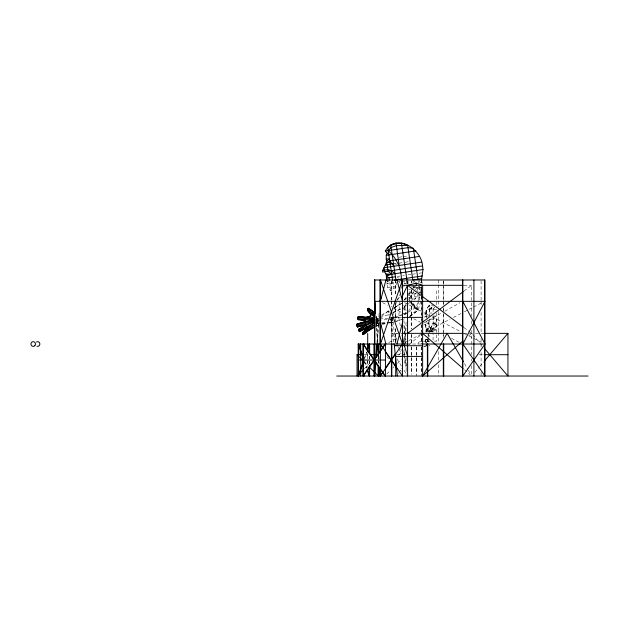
<?xml version="1.0" encoding="UTF-8"?>
<svg xmlns="http://www.w3.org/2000/svg" width="619" height="619" viewBox="0 0 619 619"><rect width="100%" height="100%" fill="white"/><g stroke="black" fill="none" stroke-linecap="round" stroke-linejoin="round"><path stroke-width="0.46" stroke-dasharray="3.1 2.32" d="M424.951 314.607L425.214 313.036L433.083 313.036L433.083 305.09L429.354 305.09L426.623 309.229L426.599 317.261L424.851 316.038L429.354 316.038L429.362 314.607L424.951 314.607L424.851 317.261L425.439 316.038M428.124 323.265L428.186 319.969L428.162 336.597M376.917 343.135L379.161 312.827M377.242 344.025L379.122 318.576M399.928 301.337L398.729 317.47L400.315 325.88M403.905 351.708L404.045 349.781M404.671 341.355L406.211 320.487M404.014 355.492L404.431 349.781M404.996 342.245L406.25 325.277M380.979 324.596L378.24 325.13L377.002 321.996L376.809 317.818L375.81 316.317M433.091 316.82L433.099 332.047L430.383 328.89L426.623 328.913L426.623 331.018L433.099 332.047L435.451 329.262L436.542 326.608L436.124 322.754L436.542 319.141L429.021 319.141M427.242 341.425L427.528 339.003L428.046 341.425M390.999 290.953L389.49 280.856L387.161 281.204L386.767 283.866L387.687 287.448L390.999 290.953L396.849 286.079L396.307 282.434L386.767 283.858L393.042 282.922M420.889 293.058L421.709 289.483L419.202 286.597L414.235 286.52L412.625 287.502M393.305 314.506L396.508 301.368M409.554 316.603L416.819 309.864L418.993 301.051M419.218 300.169L419.868 297.522L408.339 295.456M408.486 311.21L413.175 304.37L414.08 300.911M408.347 312.193L416.363 307.148L417.601 302.59M417.848 301.685L419.334 296.222M419.581 295.309L420.324 292.578L419.202 286.597L416.363 288.315L407.774 300.586M422.119 296.269L418.165 310.289L409.662 316.642M364.312 358.254L366.463 352.025M364.398 359.136L366.85 352.025M425.214 313.036L426.623 309.229L429.354 305.105M375.586 320.882L376.809 317.818L380.909 315.342M436.124 322.754L433.099 323.265L430.383 328.89L426.623 328.913L433.099 332.047L432.743 329.006L436.124 322.754L436.542 323.265L425.431 323.265L426.104 332.047M406.273 303.697L404.764 306.8L403.704 307.488M396.934 300.524L399.905 294.598M403.72 286.984L404.571 285.289M398.69 373.474L401.367 368.359M404.052 363.237L406.288 358.966M411.635 300.501L415.62 293.135M416.51 291.495L419.202 286.597M400.594 289.352L402.381 286.133M408.61 295.65L411.79 290.373M412.285 289.607L414.235 286.52L420.781 288.469L422.166 294.52M399.379 282.187L401.406 279.076M404.424 299.851L407.495 295.294M408.525 293.731L411.604 289.058M427.737 319.83L425.431 323.265L426.638 332.047M397.553 299.844L400.176 296.021M403.859 300.432L405.909 297.577M418.947 293.213L414.529 299.186L409.198 298.134L408.347 296.71M419.504 292.47L421.709 289.483L413.562 287.703M430.932 307.937C431.66 311.968 432.89 304.44 429.354 309.229L429.362 313.036M375.996 323.203L377.002 321.996L380.677 322.182M433.083 309.229L434.67 307.364L431.234 307.759M474.788 372.359L479.168 367.206M479.787 366.471L483.547 362.053M398.628 355.066L401.847 351.7M364.359 368.7L369.032 364.034M386.79 374.038L390.125 370.704M392.794 368.034L394.133 366.696M397.468 363.361L401.468 359.36M405.259 299.906L407.325 297.878M408.207 294.644L410.327 292.686L413.856 292.006M376.066 323.296L377.211 322.275L376.77 320.263L389.9 319.543L391.85 318.847L391.804 318.034L403.093 314.204M468.776 335.862L471.655 333.347L482.294 345.859M416.51 293.87L414.738 293.522L409.198 298.134M420.069 294.574L414.529 299.186L419.868 297.522M409.058 344.551L421.199 334.531M403.983 307.186L407.588 304.254M408.308 303.666L411.194 301.321M429.354 309.229L431.072 307.829L433.083 307.163L429.354 309.229L429.354 305.09L429.354 316.038M464.002 291.062L471.655 285.328L471.655 316.541M409.793 316.495L418.165 310.289L416.363 307.148L412.339 302.614M375.718 326.538L378.24 325.13L377.474 319.04L380.468 316.897M381.219 316.363L389.444 310.483L381.73 314.854M433.06 316.038L433.857 322.754L430.104 328.898L429.81 331.413L436.542 326.608M404.153 314.359L406.381 313.423L404.083 308.332M375.888 324.627L377.389 323.675L381.025 323.358M394.311 307.635L401.623 303.364M394.388 307.604L401.808 303.295L394.659 307.318M388.693 342.624L397.878 337.487M423.69 323.041L441.393 313.129M444.767 311.241L459.94 302.753M375.663 326.461L378.24 325.13M405.468 342.276L407.991 340.976M408.834 340.535L420.618 334.438M425.663 331.823L450.067 319.195M453.433 317.454L461.008 313.531M464.374 311.79L472.784 307.434M473.628 307.001L482.046 302.645M392.933 312.796L403.077 307.658M392.833 312.626L403.263 307.775L405.94 313.709M377.861 322.097L376.677 319.009L379.207 318.073M380.051 317.764L388.492 314.645L388.299 310.893L389.405 314.746L388.647 315.203L388.492 314.645M403.263 314.684L389.9 319.543L391.703 322.723L395.386 321.586M391.804 318.034L392.848 322.313L388.84 322.909M403.967 313.91L407.441 312.734M394.628 321.748L401.762 319.481M396.307 321.307L404.586 318.754M381.892 324.426L388.283 323.188M389.196 323.017L392.848 322.313L391.394 317.268L391.417 343.065M399.046 257.256L402.559 256.73M403.441 256.599L407.557 255.98M394.458 263.849L396.292 263.578M399.031 263.168L403.426 262.51M405.128 262.255L408.424 261.76M397.282 276.5L400.029 276.089M402.698 275.687L404.455 275.424M407.859 274.921L411.983 274.302M412.842 274.171L415.411 273.791M418.97 273.258L421.732 272.847M401.785 281.614L407.062 280.833L407.604 284.477M387.687 287.448L396.849 286.079M408.625 289.607L410.467 289.336M387.161 281.204L389.49 280.856M411.38 286.907L416.061 286.249M381.931 323.273L388.299 322.716M389.212 322.631L392.848 322.313M375.988 316.317L377.474 319.04L389.893 318.166M375.493 323.799L381.203 323.42M382.163 323.358L387.889 322.979M401.398 317.431L390.682 317.292L391.85 333.393L393.986 343.754M398.079 333.362L391.85 333.393L397.421 333.393M463.964 285.328L471.655 285.328M413.252 287.433L421.686 287.433M436.542 309.229L426.623 309.229L426.623 317.261L426.584 316.038L427.806 318.367M432.936 316.038L436.542 316.038M390.682 317.292L401.189 317.292M426.623 329.61L427.118 329.61M426.623 330.298L427.118 330.298M432.24 331.9L426.623 331.018L432.17 331.9M463.964 333.393L474.525 333.347M475.477 333.347L480.251 333.347M481.203 333.347L484.073 333.347M429.362 341.146L428.201 341.146L427.775 339.282M429.648 341.425L425.013 341.425L425.16 340.001L427.528 339.003L427.528 341.425M420.216 341.673L424.595 341.673M407.186 344.025L422.065 344.025M364.142 354.695L369.473 354.695M396.856 354.695L405.244 354.695M479.299 354.695L484.073 354.695M433.099 329.006L430.104 328.898L433.099 332.047M381.598 322.22L391.703 322.723L390.705 319.257M410.327 292.686L414.738 293.522M416.363 307.148L413.949 306.629L413.175 304.37L410.861 302.745M417.276 291.711L420.324 292.578L422.367 295.387M410.505 302.745L416.819 309.864L418.165 310.289L408.47 299.17M394.288 263.601L396.825 264.514M397.158 277.428L398.86 278.086M404.277 282.844L406.776 284.067M433.099 323.265L436.542 324.998M404.625 302.645L407.991 304.386M408.834 304.819L423.141 312.224M423.984 312.657L429.029 315.272M432.395 317.013L461.008 331.823M464.374 333.571L472.784 337.92M473.628 338.361L482.046 342.717M382.534 302.645L387.579 305.252M393.467 308.301L407.774 315.705M413.67 318.762L420.402 322.244M423.69 323.946L438.863 331.799M451.514 338.345L459.94 342.709M398.28 281.366L399.859 282.349M403.936 283.007L405.368 283.935M464.033 327.637L471.655 333.347M376.677 319.009L377.652 320.456L376.809 317.818L377.389 323.675M376.128 321.346L378.062 323.722M464.443 369.76L470.216 374.781M408.61 299.023L409.902 300.169M413.492 280.6L415.496 282.488M386.79 356.691L389.459 359.36M400.129 370.03L401.468 371.369M364.359 362.03L367.694 365.365M419.109 280.732L420.812 283.03M413.175 304.37L416.819 309.864M376.77 320.263L377.01 320.642L376.809 317.818M396.941 358.865L401.522 366.224M404.068 370.309L406.103 373.582M403.836 305.237L406.296 310.189M464.443 363.485L467.809 369.342M468.289 370.177L470.695 374.363M400.679 349L401.599 350.64M376.205 316.696L377.474 319.04M397.762 346.508L398.59 348.157M399 348.984L401.476 353.936M404.323 307.086L406.234 311.326M396.957 340.419L394.435 333.37L392.616 317.323M396.106 342.168L392.988 333.378L391.2 317.315M364.398 360.916L366.85 368.034M364.312 361.806L366.463 368.034M389.699 311.388L390.488 314.112M421.686 280.585L422.351 284.376M403.851 351.878L406.234 365.682M403.921 354.54L406.165 367.562M418.243 281.018L418.514 282.844M412.966 280.879L413.244 282.728M392.786 281.235L393.885 288.601M425.532 341.425L425.385 340.001L427.76 339.003L427.76 341.425M407.062 280.833L407.333 283.525M403.913 320.487L405.584 343.135M403.874 325.277L405.259 344.025M376.081 317.617L377.961 343.135M378.936 356.265L379.145 359.09M376.043 322.406L377.575 343.135M378.542 356.265L379.099 363.794M421.446 280.453L421.578 283.092M428.17 337.51L428.201 341.146L428.201 339.328M481.095 280.918L481.095 300.408M481.095 301.337L481.095 306.08M481.095 312.471L481.095 332.883M481.095 338.454L481.095 347.785M481.095 352.497L481.095 367.562M481.095 372.267L481.095 376.035M471.655 320.866L471.655 324.016M471.655 330.469L471.655 354.695M471.655 358.966L471.655 361.094M471.655 365.605L471.655 376.035M443.722 280.949L443.722 283.812M443.722 284.771L443.722 300.06M443.722 301.02L443.722 303.883M443.722 307.705L443.722 310.576M443.722 314.398L443.722 331.598M443.722 332.55L443.722 336.38M443.336 280.918L443.336 285.56M443.336 286.489L443.336 300.408M443.336 302.265L443.336 305.043M443.336 308.757L443.336 312.471M443.336 313.4L443.336 337.525M438.407 279.989L438.407 283.812M438.407 284.771L438.407 300.06M438.407 301.02L438.407 306.753M438.407 311.527L438.407 331.598M438.407 332.55L438.407 343.065M438.407 351.553L438.407 360.97M438.407 364.738L438.407 376.035M436.542 290.891L436.542 307.597M436.542 313.036L436.542 341.146L433.068 341.146L433.099 333.865M429.362 319.141L429.362 336.597M428.201 333.865L428.201 338.415M427.118 328.913L427.118 331.018M421.632 279.989L421.632 282.86M421.632 286.682L421.632 294.327M421.632 295.286L421.632 300.06M421.632 301.02L421.632 316.309M421.632 317.261L421.632 321.083M421.632 324.905L421.632 331.598M421.632 332.55L421.632 344.025M421.632 346.849L421.632 374.155M421.237 280.918L421.237 282.775M421.237 286.489L421.237 295.766M421.237 296.694L421.237 300.408M421.237 302.265L421.237 318.042M421.237 318.963L421.237 322.677M421.237 324.41L421.237 331.877M421.237 332.813L421.237 344.025M421.237 346.849L421.237 376.035M416.726 346.849L416.726 376.035M416.339 346.849L416.339 374.155M411.697 280.949L411.697 282.86M411.697 290.504L411.697 300.06M411.697 301.02L411.697 316.309M411.697 317.261L411.697 328.728M411.697 334.469L411.697 344.025M411.697 346.849L411.697 374.155M411.31 280.949L411.31 282.86M411.31 289.545L411.31 300.06M411.31 301.02L411.31 316.309M411.31 317.261L411.31 328.728M411.31 334.469L411.31 344.025M411.31 346.849L411.31 374.155M408.022 280.918L408.022 283.703M407.627 280.918L407.627 283.703M406.389 279.989L406.389 283.812M406.134 357.364L406.134 374.255M395.719 279.989L395.719 295.766M395.719 302.296L395.719 320.487M395.719 328.844L395.719 344.025M395.51 279.981L395.51 295.232M395.51 303.774L395.51 320.51M395.51 328.542L395.51 344.025M391.812 280.949L391.812 300.06M391.812 301.02L391.812 306.753M391.812 317.261L391.812 343.065M391.417 280.949L391.417 300.06M391.417 301.02L391.417 306.753M378.371 354.695L378.371 365.365M378.194 356.265L378.194 360.026M378.194 360.97L378.194 362.858M369.613 356.265L369.613 359.09M369.613 360.97L369.613 363.794M369.226 356.265L369.226 359.09M369.226 360.97L369.226 363.794M367.694 354.695L367.694 365.829M367.524 352.497L367.524 359.09M367.524 360.97L367.524 367.562M417.949 344.025A2.352 2.267 -90 0 1 421.818 342.361M424.007 341.75A2.352 2.267 -90 0 1 426.561 342.849M429.772 345.193A2.352 2.352 0 0 1 428.913 346.06M425.702 342.849A2.352 2.352 0 0 1 429.772 342.849M425.385 340.001L425.268 341.425L425.385 340.001M431.079 308.347L431.505 308.386L431.079 308.347"/><path stroke-width="0.93" d="M365.775 320.642L358.378 319.768C354.71 312.007 372.058 320.627 374.41 318.321M387.092 280.415L386.248 275.935L391.734 274.194L388.051 271.215L386.248 259.168L386.271 255.345L387.239 252.978M371.207 315.195L367.895 310.815L368.475 308.301L373.512 311.814L374.51 313.578M374.882 327.01L369.001 330.306L365.783 324.89C364.057 317.253 365.21 314.862 374.487 318.189M365.342 317.462L369.535 316.889L372.831 311.806L373.512 311.814L374.394 313.415M356.73 325.795L356.993 324.905L365.342 322.422L365.984 325.13L365.968 324.704L357.627 327.08L357.047 324.101L373.597 318.978L373.853 323.103L367.493 327.83L362.595 332.751L362.486 333.943L363.562 334.6L369.001 330.306L367.245 331.103M376.012 355.321L376.847 344.025M375.919 361.914L374.874 376.035L374.874 360.97M376.267 357.202L377.242 344.025M386.248 259.168L389.421 258.696L386.573 261.319C386.109 265.242 382.867 268.205 382.48 272.043L422.545 265.93L422.986 269.528L421.446 280.453M374.51 320.797L365.783 324.89L358.811 329.3L358.556 330.384L359.206 330.801L373.853 323.103L373.002 321.153L373.597 318.978L365.342 319.582L357.96 318.692L358.161 316.789L367.353 317.454M362.703 334.26L362.595 332.751L363.562 334.6M380.004 301.337L380.909 297.847M380.399 301.337L385.923 279.989M396.972 344.025L402.497 322.677M359.654 331.645L358.772 330.701L358.811 329.3L359.654 331.645L367.493 327.73L367.779 328.202L366.858 326.739M365.783 324.89L358.935 329.293L358.772 330.701M367.075 350.246L369.226 344.025L369.226 353.441M363.786 360.916L358.563 376.035L358.563 344.025L363.786 359.136M367.469 350.246L369.613 344.025L369.613 353.441M380.871 341.526L380.004 344.025L382.635 347.832M367.895 310.815L367.609 309.825L368.475 308.301L372.831 311.806L374.82 314.808M374.712 317.787L367.609 309.825L367.949 308.896L368.893 308.339L373.659 312.022M365.651 321.501L357.047 324.101L356.513 325.478L357.627 327.08M401.924 297.12L407.519 285.328L416.27 283.115L422.63 285.328L422.63 376.035L463.004 340.883M463.352 342.315L462.47 344.025L463.523 345.549M371.098 314.042L369.705 317.129M401.932 286.937L402.83 285.328L463.004 285.313M367.609 309.825L368.475 308.301M368.282 309.415L368.893 308.339M422.63 376.035L447.142 333.347L463.484 361.806M358.161 316.789L357.488 317.942L358.161 319.45L365.612 320.402L365.233 318.352L357.96 317.593L357.488 317.942L357.96 318.692M388.864 254.958L385.273 251.051C396.16 232.566 421.446 248.637 422.545 265.93M385.049 344.025L362.966 376.035L362.966 344.025L385.049 376.035M379.377 367.562L380.004 376.035L382.635 372.228M385.266 368.413L395.262 353.929M380.399 376.035L402.497 344.025L380.399 279.989L380.399 376.035L379.772 367.562M463.523 374.51L462.47 376.035L462.47 279.989M462.865 301.337L484.956 344.025L462.865 376.035L462.865 279.989M375.215 322.066C369.125 322.925 363.655 327.188 358.556 330.384L359.492 331.405L367.307 327.443L367.779 328.202M484.166 361.318L507.944 333.347L484.073 333.347M422.986 269.528L387.146 274.882L386.248 275.935L389.026 277.73L389.374 280.074M363.028 370.03L357.024 376.035L357.024 354.695L363.252 354.695M373.698 359.36L376.367 356.691M374.727 324.263L367.833 328.449L362.486 333.943L363.345 334.283L368.808 330.028L374.812 326.909M368.39 329.37L362.486 333.943L362.657 332.767L367.531 327.846L368.39 329.37L375.137 325.099M407.627 333.347L463.275 291.619M359.871 329.045L365.218 325.625M419.388 256.413L389.738 260.847L386.774 262.68L389.947 262.208M392.655 263.593L385.32 265.218M360.823 323.335L365.814 321.741M374.982 319.536L365.342 322.422M357.488 324.387L356.513 325.478L357.148 326.004L373.002 321.153L373.729 321.037L374.611 322.422M357.411 326.755L365.968 324.704M394.288 243.948L390.69 244.853L395.928 279.896M415.898 250.857L386.271 255.345M385.273 251.051L407.998 247.654L413.345 248.227L417.972 279.2M421.338 262.147L384.059 267.718L384.654 271.718L385.815 274.008L387.146 274.882M386.86 278.055L395.456 276.77M394.295 280.144L422.313 275.95M421.353 278.689L412.827 279.966L407.658 245.387C401.274 242.044 393.274 242.865 387.742 247.476L392.663 280.384M363.972 317.857L365.783 317.671L363.113 317.446M382.635 270.41L387.819 269.636L391.216 270.735L394.999 273.706M402.288 317.423L422.63 317.346M374.278 279.989L484.956 279.989L484.956 376.035L462.865 344.025L484.956 301.337L374.48 301.337L375.4 313.787M401.723 333.347L463.174 333.347M358.177 344.025L363.701 360.026L358.177 376.035L358.177 344.025L408.022 344.025M422.003 344.025L484.956 344.025M404.826 345.642L394.373 345.642L393.986 343.754M402.102 335.119L404.4 345.727L422.63 345.727M370.015 354.695L378.371 354.695M484.073 354.695L507.944 354.695M397.344 345.65L394.373 345.642L395.417 356.405L422.63 356.405M358.177 360.026L385.436 360.026M336.751 376.035L588.05 376.035M365.233 318.352L374.394 318.406M385.815 274.008L391.734 274.194M407.658 245.387L396.408 245.627L391.084 247.523L388.214 250.61C396.299 257.906 401.344 268.073 401.406 279.076M360.451 317.222L358.455 316.758L357.488 317.942L358.378 319.768M463.275 327.064L407.519 285.328L407.627 376.035M422.63 333.347L463.004 368.506M357.024 354.695L363.028 360.699M369.032 366.696L378.371 376.035L378.371 365.365M374.936 315.899L367.941 308.92L369.11 308.657L367.949 308.896L367.671 310.498L371.06 314.986M484.166 348.071L507.944 376.035L507.944 333.347M389.738 260.847L393.885 266.247M385.266 351.646L396.841 368.413M371.965 312.928L374.812 317.593M358.927 329.919L359.384 330.592M462.47 301.337L463.352 303.039M380.871 282.488L380.004 279.989L380.004 351.553M367.469 369.814L369.613 376.035L369.613 365.682M367.075 369.814L369.226 376.035L369.226 367.562M404.4 345.727L407.627 356.405M358.811 329.3L359.206 330.801M358.935 329.293L359.492 331.405M396.972 279.989L402.497 301.337M380.399 322.677L385.923 344.025M380.004 322.677L380.909 326.167M401.398 242.981L406.931 279.981M396.013 242.965L399.139 265.458M395.417 356.405L397.344 376.035M374.874 301.337L375.439 308.997M378.031 344.025L378.727 353.441M377.636 344.025L378.472 355.321M357.047 324.101L357.148 326.004M484.569 279.989L484.569 376.035M473.906 279.989L473.906 376.035M443.722 344.025L443.722 376.035M443.336 344.025L443.336 376.035M427.775 344.025L427.775 376.035M427.381 344.025L427.381 376.035M416.27 283.115L416.27 285.328M402.102 279.989L402.102 285.56M395.719 354.377L395.719 376.035M391.812 344.025L391.812 376.035M391.417 344.025L391.417 376.035M380.004 367.562L380.004 376.035M378.194 344.025L378.194 355.321M378.194 365.682L378.194 376.035M374.874 279.989L374.874 359.09M374.48 279.989L374.48 355.321M374.402 344.025L374.402 376.035M374.008 344.025L374.008 376.035M367.694 333.393L367.694 351.128M367.524 344.025L367.524 351.553M364.088 374.155L364.088 376.035M363.701 344.025L363.701 345.905M363.701 374.155L363.701 376.035M360.691 344.025L360.691 376.035M360.297 344.025L360.297 355.321M426.862 344.025A2.352 2.267 -90 0 1 424.007 346.292M36.467 341.99A2.352 2.267 -90 0 1 39.848 343.715A2.352 2.267 -90 0 1 37.016 346.292M402.497 279.989L380.399 344.025L402.497 376.035L402.497 279.989M385.436 344.025L363.361 376.035L363.361 344.025L385.436 376.035L385.436 344.025M364.088 345.905L364.088 344.025L364.003 345.905M34.826 345.681A2.352 2.267 -90 0 0 33.805 341.75A2.352 2.267 -90 0 0 31.027 344.628A2.352 2.267 -90 0 0 34.826 345.681"/></g></svg>
